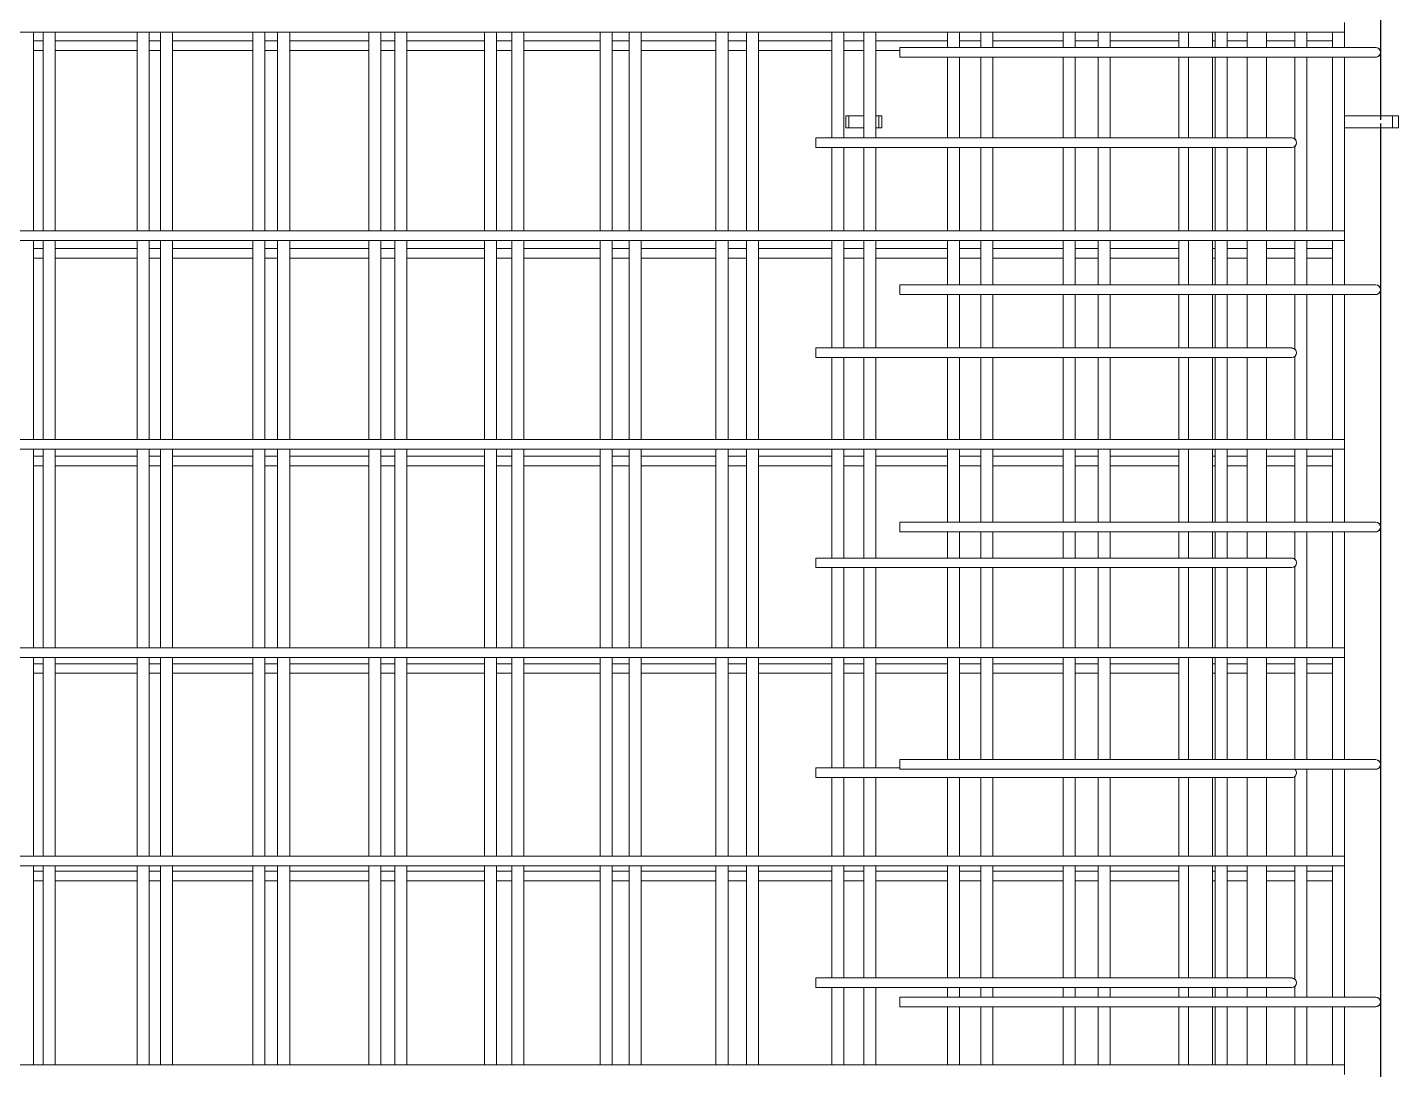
# Model space of a CAD drawing. Header units: millimetres. Extents: x 6720 to 22888, y -3063 to 10060.
# Drawn here: x 11192 to 12334, y 1416 to 2284 of the extents above; entities that cross this region are included whole.
import ezdxf

# ---------------------------------------------------------------- set-up
doc = ezdxf.new("R2010")
doc.units = ezdxf.units.MM
doc.linetypes.add('Dash', pattern=[6.36, 3.18, -3.18])
for name, color, linetype, lineweight in [('A-GENM', 13, 'Continuous', 18), ('A-WALL', 113, 'Continuous', 25), ('A-WALL-HDLN', 110, 'Dash', 25), ('S-RBAR', 171, 'Continuous', 18)]:
    doc.layers.add(name, color=color, linetype=linetype, lineweight=lineweight)

# ---------------------------------------------------------------- blocks, each defined once
blk = doc.blocks.new('RR spread anchor face based - RR-SA-2_5-200-V1-Elevation Front 1')
at = {"layer": 'A-GENM'}
for p, q in [((11873.6, -445), (11876.1, -445)), ((11873.6, -455), (11873.6, -445)), ((11876.1, -445), (11888.4, -445)), ((11876.1, -445), (11876.1, -455)), ((11898.4, -445), (11901.1, -445)), ((11901.1, -445), (11903.6, -445)), ((11901.1, -445), (11901.1, -455)), ((11903.6, -445), (11903.6, -455)), ((11876.1, -455), (11873.6, -455)), ((11888.4, -455), (11876.1, -455)), ((11901.1, -455), (11898.4, -455)), ((11903.6, -455), (11901.1, -455))]:
    blk.add_line(p, q, dxfattribs=at)
blk = doc.blocks.new('RR spread anchor face based - RR-SA-3_0-200-1726827-Elevation Front 1')
at = {"layer": 'A-GENM'}
for p, q in [((12288.6, 6760), (12328.6, 6760)), ((12328.6, 6760), (12333.6, 6760)), ((12328.6, 6750), (12328.6, 6760)), ((12333.6, 6760), (12333.6, 6750)), ((12328.6, 6750), (12288.6, 6750)), ((12333.6, 6750), (12328.6, 6750))]:
    blk.add_line(p, q, dxfattribs=at)

msp = doc.modelspace()

# ---------------------------------------------------------------- linework, layer by layer
at = {"layer": 'A-WALL'}
for p, q in [((12318.6, 4095), (12318.6, 2210)), ((12318.6, 2200), (12318.6, -445))]:
    msp.add_line(p, q, dxfattribs=at)
at = {"layer": 'A-WALL-HDLN'}
msp.add_line((12318.6, 2210), (12318.6, 2200), dxfattribs=at)
at = {"layer": 'S-RBAR'}
for p, q in [((12288.6, 2279.7), (12288.6, 2287.7)), ((10132.6, 2279.7), (12288.6, 2279.7)), ((11197.4, 2114.2), (11197.4, 2279.7)), ((11197.4, 2272.4), (11205.6, 2272.4)), ((11205.6, 2114.2), (11205.6, 2279.7)), ((11215.6, 2114.2), (11215.6, 2279.7)), ((11215.6, 2272.4), (11283.8, 2272.4)), ((11283.8, 2114.2), (11283.8, 2279.7)), ((11293.8, 2114.2), (11293.8, 2279.7)), ((11293.8, 2272.4), (11303.1, 2272.4)), ((11303.1, 2114.2), (11303.1, 2279.7)), ((11313.1, 2114.2), (11313.1, 2279.7)), ((11313.1, 2272.4), (11380.1, 2272.4)), ((11380.1, 2114.2), (11380.1, 2279.7)), ((11390.1, 2114.2), (11390.1, 2279.7)), ((11390.1, 2272.4), (11400.7, 2272.4)), ((11400.7, 2114.2), (11400.7, 2279.7)), ((11410.7, 2114.2), (11410.7, 2279.7)), ((11410.7, 2272.4), (11476.5, 2272.4)), ((11476.5, 2114.2), (11476.5, 2279.7)), ((11486.5, 2114.2), (11486.5, 2279.7)), ((11486.5, 2272.4), (11498.2, 2272.4)), ((11498.2, 2114.2), (11498.2, 2279.7)), ((11508.2, 2114.2), (11508.2, 2279.7)), ((11508.2, 2272.4), (11572.8, 2272.4)), ((11572.8, 2114.2), (11572.8, 2279.7)), ((11582.8, 2114.2), (11582.8, 2279.7)), ((11582.8, 2272.4), (11595.7, 2272.4)), ((11595.7, 2114.2), (11595.7, 2279.7)), ((11605.7, 2114.2), (11605.7, 2279.7)), ((11605.7, 2272.4), (11669.1, 2272.4)), ((11669.1, 2114.2), (11669.1, 2279.7)), ((11679.1, 2114.2), (11679.1, 2279.7)), ((11679.1, 2272.4), (11693.3, 2272.4)), ((11693.3, 2114.2), (11693.3, 2279.7)), ((11703.3, 2114.2), (11703.3, 2279.7)), ((11703.3, 2272.4), (11765.5, 2272.4)), ((11765.5, 2114.2), (11765.5, 2279.7)), ((11775.5, 2114.2), (11775.5, 2279.7)), ((11775.5, 2272.4), (11790.8, 2272.4)), ((11790.8, 2114.2), (11790.8, 2279.7)), ((11800.8, 2114.2), (11800.8, 2279.7)), ((11800.8, 2272.4), (11861.8, 2272.4)), ((11861.8, 2191.7), (11861.8, 2279.7)), ((11871.8, 2191.7), (11871.8, 2279.7)), ((11871.8, 2272.4), (11888.4, 2272.4)), ((11888.4, 2191.7), (11888.4, 2279.7)), ((11898.4, 2191.7), (11898.4, 2279.7)), ((11898.4, 2272.4), (11958.1, 2272.4)), ((11958.1, 2267), (11958.1, 2279.7)), ((11968.1, 2267), (11968.1, 2279.7)), ((11968.1, 2272.4), (11985.9, 2272.4)), ((11985.9, 2267), (11985.9, 2279.7)), ((11995.9, 2267), (11995.9, 2279.7)), ((11995.9, 2272.4), (12054.5, 2272.4)), ((12054.5, 2267), (12054.5, 2279.7)), ((12064.5, 2267), (12064.5, 2279.7)), ((12064.5, 2272.4), (12083.5, 2272.4)), ((12083.5, 2267), (12083.5, 2279.7)), ((12093.5, 2267), (12093.5, 2279.7)), ((12093.5, 2272.4), (12150.8, 2272.4)), ((12150.8, 2267), (12150.8, 2279.7)), ((12158.6, 2267), (12158.6, 2279.7)), ((12178.6, 2267), (12178.6, 2279.7)), ((12178.6, 2272.4), (12181, 2272.4)), ((12181, 2267), (12181, 2279.7)), ((12191, 2267), (12191, 2279.7)), ((12191, 2272.4), (12207.6, 2272.4)), ((12207.6, 2267), (12207.6, 2279.7)), ((12223.6, 2267), (12223.6, 2279.7)), ((12223.6, 2272.4), (12247.1, 2272.4)), ((12247.1, 2267), (12247.1, 2279.7)), ((12257.1, 2267), (12257.1, 2279.7)), ((12257.1, 2272.4), (12278.6, 2272.4)), ((12278.6, 2267), (12278.6, 2279.7)), ((12288.6, 2267), (12288.6, 2279.7)), ((11197.4, 2264.4), (11205.6, 2264.4)), ((11215.6, 2264.4), (11283.8, 2264.4)), ((11293.8, 2264.4), (11303.1, 2264.4)), ((11313.1, 2264.4), (11380.1, 2264.4)), ((11390.1, 2264.4), (11400.7, 2264.4)), ((11410.7, 2264.4), (11476.5, 2264.4)), ((11486.5, 2264.4), (11498.2, 2264.4)), ((11508.2, 2264.4), (11572.8, 2264.4)), ((11582.8, 2264.4), (11595.7, 2264.4)), ((11605.7, 2264.4), (11669.1, 2264.4)), ((11679.1, 2264.4), (11693.3, 2264.4)), ((11703.3, 2264.4), (11765.5, 2264.4)), ((11775.5, 2264.4), (11790.8, 2264.4)), ((11800.8, 2264.4), (11861.8, 2264.4)), ((11871.8, 2264.4), (11888.4, 2264.4)), ((11898.4, 2264.4), (11918.6, 2264.4)), ((11918.6, 2267), (12294.6, 2267)), ((11918.6, 2259), (11918.6, 2267)), ((12314.6, 2267), (12294.6, 2267)), ((11918.6, 2259), (12294.6, 2259)), ((11958.1, 2191.7), (11958.1, 2259)), ((11968.1, 2191.7), (11968.1, 2259)), ((11985.9, 2191.7), (11985.9, 2259)), ((11995.9, 2191.7), (11995.9, 2259)), ((12054.5, 2191.7), (12054.5, 2259)), ((12064.5, 2191.7), (12064.5, 2259)), ((12083.5, 2191.7), (12083.5, 2259)), ((12093.5, 2191.7), (12093.5, 2259)), ((12150.8, 2191.7), (12150.8, 2259)), ((12158.6, 2191.7), (12158.6, 2259)), ((12178.6, 2191.7), (12178.6, 2259)), ((12181, 2191.7), (12181, 2259)), ((12191, 2191.7), (12191, 2259)), ((12207.6, 2191.7), (12207.6, 2259)), ((12223.6, 2191.7), (12223.6, 2259)), ((12247.1, 2190.4), (12247.1, 2259)), ((12257.1, 2114.2), (12257.1, 2259)), ((12278.6, 2114.2), (12278.6, 2259)), ((12288.6, 2114.2), (12288.6, 2259)), ((12314.6, 2259), (12294.6, 2259)), ((12208.6, 2191.7), (11848.6, 2191.7)), ((11848.6, 2191.7), (11848.6, 2183.7)), ((12208.6, 2191.7), (12244.6, 2191.7)), ((12208.6, 2183.7), (11848.6, 2183.7)), ((11861.8, 2114.2), (11861.8, 2183.7)), ((11871.8, 2114.2), (11871.8, 2183.7)), ((11888.4, 2114.2), (11888.4, 2183.7)), ((11898.4, 2114.2), (11898.4, 2183.7)), ((11958.1, 2114.2), (11958.1, 2183.7)), ((11968.1, 2114.2), (11968.1, 2183.7)), ((11985.9, 2114.2), (11985.9, 2183.7)), ((11995.9, 2114.2), (11995.9, 2183.7)), ((12054.5, 2114.2), (12054.5, 2183.7)), ((12064.5, 2114.2), (12064.5, 2183.7)), ((12083.5, 2114.2), (12083.5, 2183.7)), ((12093.5, 2114.2), (12093.5, 2183.7)), ((12150.8, 2114.2), (12150.8, 2183.7)), ((12158.6, 2114.2), (12158.6, 2183.7)), ((12178.6, 2114.2), (12178.6, 2183.7)), ((12181, 2114.2), (12181, 2183.7)), ((12191, 2114.2), (12191, 2183.7)), ((12207.6, 2114.2), (12207.6, 2183.7)), ((12208.6, 2183.7), (12244.6, 2183.7)), ((12223.6, 2114.2), (12223.6, 2183.7)), ((12247.1, 2114.2), (12247.1, 2185)), ((10132.6, 2114.2), (12288.6, 2114.2)), ((12288.6, 2106.2), (12288.6, 2114.2)), ((10132.6, 2106.2), (12288.6, 2106.2)), ((11197.4, 1940.6), (11197.4, 2106.2)), ((11205.6, 1940.6), (11205.6, 2106.2)), ((11215.6, 1940.6), (11215.6, 2106.2)), ((11283.8, 1940.6), (11283.8, 2106.2)), ((11293.8, 1940.6), (11293.8, 2106.2)), ((11303.1, 1940.6), (11303.1, 2106.2)), ((11313.1, 1940.6), (11313.1, 2106.2)), ((11380.1, 1940.6), (11380.1, 2106.2)), ((11390.1, 1940.6), (11390.1, 2106.2)), ((11400.7, 1940.6), (11400.7, 2106.2)), ((11410.7, 1940.6), (11410.7, 2106.2)), ((11476.5, 1940.6), (11476.5, 2106.2)), ((11486.5, 1940.6), (11486.5, 2106.2)), ((11498.2, 1940.6), (11498.2, 2106.2)), ((11508.2, 1940.6), (11508.2, 2106.2)), ((11572.8, 1940.6), (11572.8, 2106.2)), ((11582.8, 1940.6), (11582.8, 2106.2)), ((11595.7, 1940.6), (11595.7, 2106.2)), ((11605.7, 1940.6), (11605.7, 2106.2)), ((11669.1, 1940.6), (11669.1, 2106.2)), ((11679.1, 1940.6), (11679.1, 2106.2)), ((11693.3, 1940.6), (11693.3, 2106.2)), ((11703.3, 1940.6), (11703.3, 2106.2)), ((11765.5, 1940.6), (11765.5, 2106.2)), ((11775.5, 1940.6), (11775.5, 2106.2)), ((11790.8, 1940.6), (11790.8, 2106.2)), ((11800.8, 1940.6), (11800.8, 2106.2)), ((11861.8, 2016.8), (11861.8, 2106.2)), ((11871.8, 2016.8), (11871.8, 2106.2)), ((11888.4, 2016.8), (11888.4, 2106.2)), ((11898.4, 2016.8), (11898.4, 2106.2)), ((11958.1, 2069.3), (11958.1, 2106.2)), ((11968.1, 2069.3), (11968.1, 2106.2)), ((11985.9, 2069.3), (11985.9, 2106.2)), ((11995.9, 2069.3), (11995.9, 2106.2)), ((12054.5, 2069.3), (12054.5, 2106.2)), ((12064.5, 2069.3), (12064.5, 2106.2)), ((12083.5, 2069.3), (12083.5, 2106.2)), ((12093.5, 2069.3), (12093.5, 2106.2)), ((12150.8, 2069.3), (12150.8, 2106.2)), ((12158.6, 2069.3), (12158.6, 2106.2)), ((12178.6, 2069.3), (12178.6, 2106.2)), ((12181, 2069.3), (12181, 2106.2)), ((12191, 2069.3), (12191, 2106.2)), ((12207.6, 2069.3), (12207.6, 2106.2)), ((12223.6, 2069.3), (12223.6, 2106.2)), ((12247.1, 2069.3), (12247.1, 2106.2)), ((12257.1, 2069.3), (12257.1, 2106.2)), ((12278.6, 2069.3), (12278.6, 2106.2)), ((12288.6, 2069.3), (12288.6, 2106.2)), ((11197.4, 2099.5), (11205.6, 2099.5)), ((11197.4, 2091.5), (11205.6, 2091.5)), ((11215.6, 2099.5), (11283.8, 2099.5)), ((11215.6, 2091.5), (11283.8, 2091.5)), ((11293.8, 2099.5), (11303.1, 2099.5)), ((11293.8, 2091.5), (11303.1, 2091.5)), ((11313.1, 2099.5), (11380.1, 2099.5)), ((11313.1, 2091.5), (11380.1, 2091.5)), ((11390.1, 2099.5), (11400.7, 2099.5)), ((11390.1, 2091.5), (11400.7, 2091.5)), ((11410.7, 2099.5), (11476.5, 2099.5)), ((11410.7, 2091.5), (11476.5, 2091.5)), ((11486.5, 2099.5), (11498.2, 2099.5)), ((11486.5, 2091.5), (11498.2, 2091.5)), ((11508.2, 2099.5), (11572.8, 2099.5)), ((11508.2, 2091.5), (11572.8, 2091.5)), ((11582.8, 2099.5), (11595.7, 2099.5)), ((11582.8, 2091.5), (11595.7, 2091.5)), ((11605.7, 2099.5), (11669.1, 2099.5)), ((11605.7, 2091.5), (11669.1, 2091.5)), ((11679.1, 2099.5), (11693.3, 2099.5)), ((11679.1, 2091.5), (11693.3, 2091.5)), ((11703.3, 2099.5), (11765.5, 2099.5)), ((11703.3, 2091.5), (11765.5, 2091.5)), ((11775.5, 2099.5), (11790.8, 2099.5)), ((11775.5, 2091.5), (11790.8, 2091.5)), ((11800.8, 2099.5), (11861.8, 2099.5)), ((11800.8, 2091.5), (11861.8, 2091.5)), ((11871.8, 2099.5), (11888.4, 2099.5)), ((11871.8, 2091.5), (11888.4, 2091.5)), ((11898.4, 2099.5), (11958.1, 2099.5)), ((11898.4, 2091.5), (11958.1, 2091.5)), ((11968.1, 2099.5), (11985.9, 2099.5)), ((11968.1, 2091.5), (11985.9, 2091.5)), ((11995.9, 2099.5), (12054.5, 2099.5)), ((11995.9, 2091.5), (12054.5, 2091.5)), ((12064.5, 2099.5), (12083.5, 2099.5)), ((12064.5, 2091.5), (12083.5, 2091.5)), ((12093.5, 2099.5), (12150.8, 2099.5)), ((12093.5, 2091.5), (12150.8, 2091.5)), ((12178.6, 2099.5), (12181, 2099.5)), ((12178.6, 2091.5), (12181, 2091.5)), ((12191, 2099.5), (12207.6, 2099.5)), ((12191, 2091.5), (12207.6, 2091.5)), ((12223.6, 2099.5), (12247.1, 2099.5)), ((12223.6, 2091.5), (12247.1, 2091.5)), ((12257.1, 2099.5), (12278.6, 2099.5)), ((12257.1, 2091.5), (12278.6, 2091.5)), ((11918.6, 2069.3), (12294.6, 2069.3)), ((11918.6, 2061.3), (11918.6, 2069.3)), ((12314.6, 2069.3), (12294.6, 2069.3)), ((11918.6, 2061.3), (12294.6, 2061.3)), ((11958.1, 2016.8), (11958.1, 2061.3)), ((11968.1, 2016.8), (11968.1, 2061.3)), ((11985.9, 2016.8), (11985.9, 2061.3)), ((11995.9, 2016.8), (11995.9, 2061.3)), ((12054.5, 2016.8), (12054.5, 2061.3)), ((12064.5, 2016.8), (12064.5, 2061.3)), ((12083.5, 2016.8), (12083.5, 2061.3)), ((12093.5, 2016.8), (12093.5, 2061.3)), ((12150.8, 2016.8), (12150.8, 2061.3)), ((12158.6, 2016.8), (12158.6, 2061.3)), ((12178.6, 2016.8), (12178.6, 2061.3)), ((12181, 2016.8), (12181, 2061.3)), ((12191, 2016.8), (12191, 2061.3)), ((12207.6, 2016.8), (12207.6, 2061.3)), ((12223.6, 2016.8), (12223.6, 2061.3)), ((12247.1, 2015.5), (12247.1, 2061.3)), ((12257.1, 1940.6), (12257.1, 2061.3)), ((12278.6, 1940.6), (12278.6, 2061.3)), ((12288.6, 1940.6), (12288.6, 2061.3)), ((12314.6, 2061.3), (12294.6, 2061.3)), ((12208.6, 2016.8), (11848.6, 2016.8)), ((11848.6, 2016.8), (11848.6, 2008.8)), ((12208.6, 2008.8), (11848.6, 2008.8)), ((11861.8, 1940.6), (11861.8, 2008.8)), ((11871.8, 1940.6), (11871.8, 2008.8)), ((11888.4, 1940.6), (11888.4, 2008.8)), ((11898.4, 1940.6), (11898.4, 2008.8)), ((11958.1, 1940.6), (11958.1, 2008.8)), ((11968.1, 1940.6), (11968.1, 2008.8)), ((11985.9, 1940.6), (11985.9, 2008.8)), ((11995.9, 1940.6), (11995.9, 2008.8)), ((12054.5, 1940.6), (12054.5, 2008.8)), ((12064.5, 1940.6), (12064.5, 2008.8)), ((12083.5, 1940.6), (12083.5, 2008.8)), ((12093.5, 1940.6), (12093.5, 2008.8)), ((12150.8, 1940.6), (12150.8, 2008.8)), ((12158.6, 1940.6), (12158.6, 2008.8)), ((12178.6, 1940.6), (12178.6, 2008.8)), ((12181, 1940.6), (12181, 2008.8)), ((12191, 1940.6), (12191, 2008.8)), ((12207.6, 1940.6), (12207.6, 2008.8)), ((12208.6, 2016.8), (12244.6, 2016.8)), ((12208.6, 2008.8), (12244.6, 2008.8)), ((12223.6, 1940.6), (12223.6, 2008.8)), ((12247.1, 1940.6), (12247.1, 2010.1)), ((10132.6, 1940.6), (12288.6, 1940.6)), ((12288.6, 1932.6), (12288.6, 1940.6)), ((10132.6, 1932.6), (12288.6, 1932.6)), ((11197.4, 1767), (11197.4, 1932.6)), ((11205.6, 1767), (11205.6, 1932.6)), ((11215.6, 1767), (11215.6, 1932.6)), ((11283.8, 1767), (11283.8, 1932.6)), ((11293.8, 1767), (11293.8, 1932.6)), ((11303.1, 1767), (11303.1, 1932.6)), ((11313.1, 1767), (11313.1, 1932.6)), ((11380.1, 1767), (11380.1, 1932.6)), ((11390.1, 1767), (11390.1, 1932.6)), ((11400.7, 1767), (11400.7, 1932.6)), ((11410.7, 1767), (11410.7, 1932.6)), ((11476.5, 1767), (11476.5, 1932.6)), ((11486.5, 1767), (11486.5, 1932.6)), ((11498.2, 1767), (11498.2, 1932.6)), ((11508.2, 1767), (11508.2, 1932.6)), ((11572.8, 1767), (11572.8, 1932.6)), ((11582.8, 1767), (11582.8, 1932.6)), ((11595.7, 1767), (11595.7, 1932.6)), ((11605.7, 1767), (11605.7, 1932.6)), ((11669.1, 1767), (11669.1, 1932.6)), ((11679.1, 1767), (11679.1, 1932.6)), ((11693.3, 1767), (11693.3, 1932.6)), ((11703.3, 1767), (11703.3, 1932.6)), ((11765.5, 1767), (11765.5, 1932.6)), ((11775.5, 1767), (11775.5, 1932.6)), ((11790.8, 1767), (11790.8, 1932.6)), ((11800.8, 1767), (11800.8, 1932.6)), ((11861.8, 1841.9), (11861.8, 1932.6)), ((11871.8, 1841.9), (11871.8, 1932.6)), ((11888.4, 1841.9), (11888.4, 1932.6)), ((11898.4, 1841.9), (11898.4, 1932.6)), ((11958.1, 1871.7), (11958.1, 1932.6)), ((11968.1, 1871.7), (11968.1, 1932.6)), ((11985.9, 1871.7), (11985.9, 1932.6)), ((11995.9, 1871.7), (11995.9, 1932.6)), ((12054.5, 1871.7), (12054.5, 1932.6)), ((12064.5, 1871.7), (12064.5, 1932.6)), ((12083.5, 1871.7), (12083.5, 1932.6)), ((12093.5, 1871.7), (12093.5, 1932.6)), ((12150.8, 1871.7), (12150.8, 1932.6)), ((12158.6, 1871.7), (12158.6, 1932.6)), ((12178.6, 1871.7), (12178.6, 1932.6)), ((12181, 1871.7), (12181, 1932.6)), ((12191, 1871.7), (12191, 1932.6)), ((12207.6, 1871.7), (12207.6, 1932.6)), ((12223.6, 1871.7), (12223.6, 1932.6)), ((12247.1, 1871.7), (12247.1, 1932.6)), ((12257.1, 1871.7), (12257.1, 1932.6)), ((12278.6, 1871.7), (12278.6, 1932.6)), ((12288.6, 1871.7), (12288.6, 1932.6)), ((11197.4, 1926.7), (11205.6, 1926.7)), ((11197.4, 1918.7), (11205.6, 1918.7)), ((11215.6, 1926.7), (11283.8, 1926.7)), ((11215.6, 1918.7), (11283.8, 1918.7)), ((11293.8, 1926.7), (11303.1, 1926.7)), ((11293.8, 1918.7), (11303.1, 1918.7)), ((11313.1, 1926.7), (11380.1, 1926.7)), ((11313.1, 1918.7), (11380.1, 1918.7)), ((11390.1, 1926.7), (11400.7, 1926.7)), ((11390.1, 1918.7), (11400.7, 1918.7)), ((11410.7, 1926.7), (11476.5, 1926.7)), ((11410.7, 1918.7), (11476.5, 1918.7)), ((11486.5, 1926.7), (11498.2, 1926.7)), ((11486.5, 1918.7), (11498.2, 1918.7)), ((11508.2, 1926.7), (11572.8, 1926.7)), ((11508.2, 1918.7), (11572.8, 1918.7)), ((11582.8, 1926.7), (11595.7, 1926.7)), ((11582.8, 1918.7), (11595.7, 1918.7)), ((11605.7, 1926.7), (11669.1, 1926.7)), ((11605.7, 1918.7), (11669.1, 1918.7)), ((11679.1, 1926.7), (11693.3, 1926.7)), ((11679.1, 1918.7), (11693.3, 1918.7)), ((11703.3, 1926.7), (11765.5, 1926.7)), ((11703.3, 1918.7), (11765.5, 1918.7)), ((11775.5, 1926.7), (11790.8, 1926.7)), ((11775.5, 1918.7), (11790.8, 1918.7)), ((11800.8, 1926.7), (11861.8, 1926.7)), ((11800.8, 1918.7), (11861.8, 1918.7)), ((11871.8, 1926.7), (11888.4, 1926.7)), ((11871.8, 1918.7), (11888.4, 1918.7)), ((11898.4, 1926.7), (11958.1, 1926.7)), ((11898.4, 1918.7), (11958.1, 1918.7)), ((11968.1, 1926.7), (11985.9, 1926.7)), ((11968.1, 1918.7), (11985.9, 1918.7)), ((11995.9, 1926.7), (12054.5, 1926.7)), ((11995.9, 1918.7), (12054.5, 1918.7)), ((12064.5, 1926.7), (12083.5, 1926.7)), ((12064.5, 1918.7), (12083.5, 1918.7)), ((12093.5, 1926.7), (12150.8, 1926.7)), ((12093.5, 1918.7), (12150.8, 1918.7)), ((12178.6, 1926.7), (12181, 1926.7)), ((12178.6, 1918.7), (12181, 1918.7)), ((12191, 1926.7), (12207.6, 1926.7)), ((12191, 1918.7), (12207.6, 1918.7)), ((12223.6, 1926.7), (12247.1, 1926.7)), ((12223.6, 1918.7), (12247.1, 1918.7)), ((12257.1, 1926.7), (12278.6, 1926.7)), ((12257.1, 1918.7), (12278.6, 1918.7)), ((11918.6, 1871.7), (12294.6, 1871.7)), ((11918.6, 1863.7), (11918.6, 1871.7)), ((12314.6, 1871.7), (12294.6, 1871.7)), ((11918.6, 1863.7), (12294.6, 1863.7)), ((11958.1, 1841.9), (11958.1, 1863.7)), ((11968.1, 1841.9), (11968.1, 1863.7)), ((11985.9, 1841.9), (11985.9, 1863.7)), ((11995.9, 1841.9), (11995.9, 1863.7)), ((12054.5, 1841.9), (12054.5, 1863.7)), ((12064.5, 1841.9), (12064.5, 1863.7)), ((12083.5, 1841.9), (12083.5, 1863.7)), ((12093.5, 1841.9), (12093.5, 1863.7)), ((12150.8, 1841.9), (12150.8, 1863.7)), ((12158.6, 1841.9), (12158.6, 1863.7)), ((12178.6, 1841.9), (12178.6, 1863.7)), ((12181, 1841.9), (12181, 1863.7)), ((12191, 1841.9), (12191, 1863.7)), ((12207.6, 1841.9), (12207.6, 1863.7)), ((12223.6, 1841.9), (12223.6, 1863.7)), ((12247.1, 1840.6), (12247.1, 1863.7)), ((12257.1, 1767), (12257.1, 1863.7)), ((12278.6, 1767), (12278.6, 1863.7)), ((12288.6, 1767), (12288.6, 1863.7)), ((12314.6, 1863.7), (12294.6, 1863.7)), ((12208.6, 1841.9), (11848.6, 1841.9)), ((11848.6, 1841.9), (11848.6, 1833.9)), ((12208.6, 1841.9), (12244.6, 1841.9)), ((12208.6, 1833.9), (11848.6, 1833.9)), ((11861.8, 1767), (11861.8, 1833.9)), ((11871.8, 1767), (11871.8, 1833.9)), ((11888.4, 1767), (11888.4, 1833.9)), ((11898.4, 1767), (11898.4, 1833.9)), ((11958.1, 1767), (11958.1, 1833.9)), ((11968.1, 1767), (11968.1, 1833.9)), ((11985.9, 1767), (11985.9, 1833.9)), ((11995.9, 1767), (11995.9, 1833.9)), ((12054.5, 1767), (12054.5, 1833.9)), ((12064.5, 1767), (12064.5, 1833.9)), ((12083.5, 1767), (12083.5, 1833.9)), ((12093.5, 1767), (12093.5, 1833.9)), ((12150.8, 1767), (12150.8, 1833.9)), ((12158.6, 1767), (12158.6, 1833.9)), ((12178.6, 1767), (12178.6, 1833.9)), ((12181, 1767), (12181, 1833.9)), ((12191, 1767), (12191, 1833.9)), ((12207.6, 1767), (12207.6, 1833.9)), ((12208.6, 1833.9), (12244.6, 1833.9)), ((12223.6, 1767), (12223.6, 1833.9)), ((12247.1, 1767), (12247.1, 1835.2)), ((10132.6, 1767), (12288.6, 1767)), ((10132.6, 1759), (12288.6, 1759)), ((11197.4, 1593.5), (11197.4, 1759)), ((11205.6, 1593.5), (11205.6, 1759)), ((11215.6, 1593.5), (11215.6, 1759)), ((11283.8, 1593.5), (11283.8, 1759)), ((11293.8, 1593.5), (11293.8, 1759)), ((11303.1, 1593.5), (11303.1, 1759)), ((11313.1, 1593.5), (11313.1, 1759)), ((11380.1, 1593.5), (11380.1, 1759)), ((11390.1, 1593.5), (11390.1, 1759)), ((11400.7, 1593.5), (11400.7, 1759)), ((11410.7, 1593.5), (11410.7, 1759)), ((11476.5, 1593.5), (11476.5, 1759)), ((11486.5, 1593.5), (11486.5, 1759)), ((11498.2, 1593.5), (11498.2, 1759)), ((11508.2, 1593.5), (11508.2, 1759)), ((11572.8, 1593.5), (11572.8, 1759)), ((11582.8, 1593.5), (11582.8, 1759)), ((11595.7, 1593.5), (11595.7, 1759)), ((11605.7, 1593.5), (11605.7, 1759)), ((11669.1, 1593.5), (11669.1, 1759)), ((11679.1, 1593.5), (11679.1, 1759)), ((11693.3, 1593.5), (11693.3, 1759)), ((11703.3, 1593.5), (11703.3, 1759)), ((11765.5, 1593.5), (11765.5, 1759)), ((11775.5, 1593.5), (11775.5, 1759)), ((11790.8, 1593.5), (11790.8, 1759)), ((11800.8, 1593.5), (11800.8, 1759)), ((11861.8, 1667.1), (11861.8, 1759)), ((11871.8, 1667.1), (11871.8, 1759)), ((11888.4, 1667.1), (11888.4, 1759)), ((11898.4, 1667.1), (11898.4, 1759)), ((11958.1, 1674), (11958.1, 1759)), ((11968.1, 1674), (11968.1, 1759)), ((11985.9, 1674), (11985.9, 1759)), ((11995.9, 1674), (11995.9, 1759)), ((12054.5, 1674), (12054.5, 1759)), ((12064.5, 1674), (12064.5, 1759)), ((12083.5, 1674), (12083.5, 1759)), ((12093.5, 1674), (12093.5, 1759)), ((12150.8, 1674), (12150.8, 1759)), ((12158.6, 1674), (12158.6, 1759)), ((12178.6, 1674), (12178.6, 1759)), ((12181, 1674), (12181, 1759)), ((12191, 1674), (12191, 1759)), ((12207.6, 1674), (12207.6, 1759)), ((12223.6, 1674), (12223.6, 1759)), ((12247.1, 1674), (12247.1, 1759)), ((12257.1, 1674), (12257.1, 1759)), ((12278.6, 1674), (12278.6, 1759)), ((12288.6, 1759), (12288.6, 1767)), ((12288.6, 1674), (12288.6, 1759)), ((11197.4, 1753.9), (11205.6, 1753.9)), ((11215.6, 1753.9), (11283.8, 1753.9)), ((11293.8, 1753.9), (11303.1, 1753.9)), ((11313.1, 1753.9), (11380.1, 1753.9)), ((11390.1, 1753.9), (11400.7, 1753.9)), ((11410.7, 1753.9), (11476.5, 1753.9)), ((11486.5, 1753.9), (11498.2, 1753.9)), ((11508.2, 1753.9), (11572.8, 1753.9)), ((11582.8, 1753.9), (11595.7, 1753.9)), ((11605.7, 1753.9), (11669.1, 1753.9)), ((11679.1, 1753.9), (11693.3, 1753.9)), ((11703.3, 1753.9), (11765.5, 1753.9)), ((11775.5, 1753.9), (11790.8, 1753.9)), ((11800.8, 1753.9), (11861.8, 1753.9)), ((11871.8, 1753.9), (11888.4, 1753.9)), ((11898.4, 1753.9), (11958.1, 1753.9)), ((11968.1, 1753.9), (11985.9, 1753.9)), ((11995.9, 1753.9), (12054.5, 1753.9)), ((12064.5, 1753.9), (12083.5, 1753.9)), ((12093.5, 1753.9), (12150.8, 1753.9)), ((12178.6, 1753.9), (12181, 1753.9)), ((12191, 1753.9), (12207.6, 1753.9)), ((12223.6, 1753.9), (12247.1, 1753.9)), ((12257.1, 1753.9), (12278.6, 1753.9)), ((11197.4, 1745.9), (11205.6, 1745.9)), ((11215.6, 1745.9), (11283.8, 1745.9)), ((11293.8, 1745.9), (11303.1, 1745.9)), ((11313.1, 1745.9), (11380.1, 1745.9)), ((11390.1, 1745.9), (11400.7, 1745.9)), ((11410.7, 1745.9), (11476.5, 1745.9)), ((11486.5, 1745.9), (11498.2, 1745.9)), ((11508.2, 1745.9), (11572.8, 1745.9)), ((11582.8, 1745.9), (11595.7, 1745.9)), ((11605.7, 1745.9), (11669.1, 1745.9)), ((11679.1, 1745.9), (11693.3, 1745.9)), ((11703.3, 1745.9), (11765.5, 1745.9)), ((11775.5, 1745.9), (11790.8, 1745.9)), ((11800.8, 1745.9), (11861.8, 1745.9)), ((11871.8, 1745.9), (11888.4, 1745.9)), ((11898.4, 1745.9), (11958.1, 1745.9)), ((11968.1, 1745.9), (11985.9, 1745.9)), ((11995.9, 1745.9), (12054.5, 1745.9)), ((12064.5, 1745.9), (12083.5, 1745.9)), ((12093.5, 1745.9), (12150.8, 1745.9)), ((12178.6, 1745.9), (12181, 1745.9)), ((12191, 1745.9), (12207.6, 1745.9)), ((12223.6, 1745.9), (12247.1, 1745.9)), ((12257.1, 1745.9), (12278.6, 1745.9)), ((11918.6, 1667.1), (11848.6, 1667.1)), ((11848.6, 1667.1), (11848.6, 1659.1)), ((11918.6, 1674), (12294.6, 1674)), ((11918.6, 1666), (11918.6, 1674)), ((12314.6, 1674), (12294.6, 1674)), ((12208.6, 1659.1), (11848.6, 1659.1)), ((11861.8, 1593.5), (11861.8, 1659.1)), ((11871.8, 1593.5), (11871.8, 1659.1)), ((11888.4, 1593.5), (11888.4, 1659.1)), ((11898.4, 1593.5), (11898.4, 1659.1)), ((11918.6, 1666), (12294.6, 1666)), ((11958.1, 1593.5), (11958.1, 1659.1)), ((11968.1, 1593.5), (11968.1, 1659.1)), ((11985.9, 1593.5), (11985.9, 1659.1)), ((11995.9, 1593.5), (11995.9, 1659.1)), ((12054.5, 1593.5), (12054.5, 1659.1)), ((12064.5, 1593.5), (12064.5, 1659.1)), ((12083.5, 1593.5), (12083.5, 1659.1)), ((12093.5, 1593.5), (12093.5, 1659.1)), ((12150.8, 1593.5), (12150.8, 1659.1)), ((12158.6, 1593.5), (12158.6, 1659.1)), ((12178.6, 1593.5), (12178.6, 1659.1)), ((12181, 1593.5), (12181, 1659.1)), ((12191, 1593.5), (12191, 1659.1)), ((12207.6, 1593.5), (12207.6, 1659.1)), ((12208.6, 1659.1), (12244.6, 1659.1)), ((12223.6, 1593.5), (12223.6, 1659.1)), ((12247.1, 1593.5), (12247.1, 1660.3)), ((12257.1, 1593.5), (12257.1, 1666)), ((12278.6, 1593.5), (12278.6, 1666)), ((12288.6, 1593.5), (12288.6, 1666)), ((12314.6, 1666), (12294.6, 1666)), ((10132.6, 1593.5), (12288.6, 1593.5)), ((12288.6, 1585.5), (12288.6, 1593.5)), ((10132.6, 1585.5), (12288.6, 1585.5)), ((11197.4, 1419.9), (11197.4, 1585.5)), ((11197.4, 1581.1), (11205.6, 1581.1)), ((11205.6, 1419.9), (11205.6, 1585.5)), ((11215.6, 1419.9), (11215.6, 1585.5)), ((11215.6, 1581.1), (11283.8, 1581.1)), ((11283.8, 1419.9), (11283.8, 1585.5)), ((11293.8, 1419.9), (11293.8, 1585.5)), ((11293.8, 1581.1), (11303.1, 1581.1)), ((11303.1, 1419.9), (11303.1, 1585.5)), ((11313.1, 1419.9), (11313.1, 1585.5)), ((11313.1, 1581.1), (11380.1, 1581.1)), ((11380.1, 1419.9), (11380.1, 1585.5)), ((11390.1, 1419.9), (11390.1, 1585.5)), ((11390.1, 1581.1), (11400.7, 1581.1)), ((11400.7, 1419.9), (11400.7, 1585.5)), ((11410.7, 1419.9), (11410.7, 1585.5)), ((11410.7, 1581.1), (11476.5, 1581.1)), ((11476.5, 1419.9), (11476.5, 1585.5)), ((11486.5, 1419.9), (11486.5, 1585.5)), ((11486.5, 1581.1), (11498.2, 1581.1)), ((11498.2, 1419.9), (11498.2, 1585.5)), ((11508.2, 1419.9), (11508.2, 1585.5)), ((11508.2, 1581.1), (11572.8, 1581.1)), ((11572.8, 1419.9), (11572.8, 1585.5)), ((11582.8, 1419.9), (11582.8, 1585.5)), ((11582.8, 1581.1), (11595.7, 1581.1)), ((11595.7, 1419.9), (11595.7, 1585.5)), ((11605.7, 1419.9), (11605.7, 1585.5)), ((11605.7, 1581.1), (11669.1, 1581.1)), ((11669.1, 1419.9), (11669.1, 1585.5)), ((11679.1, 1419.9), (11679.1, 1585.5)), ((11679.1, 1581.1), (11693.3, 1581.1)), ((11693.3, 1419.9), (11693.3, 1585.5)), ((11703.3, 1419.9), (11703.3, 1585.5)), ((11703.3, 1581.1), (11765.5, 1581.1)), ((11765.5, 1419.9), (11765.5, 1585.5)), ((11775.5, 1419.9), (11775.5, 1585.5)), ((11775.5, 1581.1), (11790.8, 1581.1)), ((11790.8, 1419.9), (11790.8, 1585.5)), ((11800.8, 1419.9), (11800.8, 1585.5)), ((11800.8, 1581.1), (11861.8, 1581.1)), ((11861.8, 1492.2), (11861.8, 1585.5)), ((11871.8, 1492.2), (11871.8, 1585.5)), ((11871.8, 1581.1), (11888.4, 1581.1)), ((11888.4, 1492.2), (11888.4, 1585.5)), ((11898.4, 1492.2), (11898.4, 1585.5)), ((11898.4, 1581.1), (11958.1, 1581.1)), ((11958.1, 1492.2), (11958.1, 1585.5)), ((11968.1, 1492.2), (11968.1, 1585.5)), ((11968.1, 1581.1), (11985.9, 1581.1)), ((11985.9, 1492.2), (11985.9, 1585.5)), ((11995.9, 1492.2), (11995.9, 1585.5)), ((11995.9, 1581.1), (12054.5, 1581.1)), ((12054.5, 1492.2), (12054.5, 1585.5)), ((12064.5, 1492.2), (12064.5, 1585.5)), ((12064.5, 1581.1), (12083.5, 1581.1)), ((12083.5, 1492.2), (12083.5, 1585.5)), ((12093.5, 1492.2), (12093.5, 1585.5)), ((12093.5, 1581.1), (12150.8, 1581.1)), ((12150.8, 1492.2), (12150.8, 1585.5)), ((12158.6, 1492.2), (12158.6, 1585.5)), ((12178.6, 1492.2), (12178.6, 1585.5)), ((12178.6, 1581.1), (12181, 1581.1)), ((12181, 1492.2), (12181, 1585.5)), ((12191, 1492.2), (12191, 1585.5)), ((12191, 1581.1), (12207.6, 1581.1)), ((12207.6, 1492.2), (12207.6, 1585.5)), ((12223.6, 1492.2), (12223.6, 1585.5)), ((12223.6, 1581.1), (12247.1, 1581.1)), ((12247.1, 1490.9), (12247.1, 1585.5)), ((12257.1, 1476.3), (12257.1, 1585.5)), ((12257.1, 1581.1), (12278.6, 1581.1)), ((12278.6, 1476.3), (12278.6, 1585.5)), ((12288.6, 1476.3), (12288.6, 1585.5)), ((11197.4, 1573.1), (11205.6, 1573.1)), ((11215.6, 1573.1), (11283.8, 1573.1)), ((11293.8, 1573.1), (11303.1, 1573.1)), ((11313.1, 1573.1), (11380.1, 1573.1)), ((11390.1, 1573.1), (11400.7, 1573.1)), ((11410.7, 1573.1), (11476.5, 1573.1)), ((11486.5, 1573.1), (11498.2, 1573.1)), ((11508.2, 1573.1), (11572.8, 1573.1)), ((11582.8, 1573.1), (11595.7, 1573.1)), ((11605.7, 1573.1), (11669.1, 1573.1)), ((11679.1, 1573.1), (11693.3, 1573.1)), ((11703.3, 1573.1), (11765.5, 1573.1)), ((11775.5, 1573.1), (11790.8, 1573.1)), ((11800.8, 1573.1), (11861.8, 1573.1)), ((11871.8, 1573.1), (11888.4, 1573.1)), ((11898.4, 1573.1), (11958.1, 1573.1)), ((11968.1, 1573.1), (11985.9, 1573.1)), ((11995.9, 1573.1), (12054.5, 1573.1)), ((12064.5, 1573.1), (12083.5, 1573.1)), ((12093.5, 1573.1), (12150.8, 1573.1)), ((12178.6, 1573.1), (12181, 1573.1)), ((12191, 1573.1), (12207.6, 1573.1)), ((12223.6, 1573.1), (12247.1, 1573.1)), ((12257.1, 1573.1), (12278.6, 1573.1)), ((12208.6, 1492.2), (11848.6, 1492.2)), ((11848.6, 1492.2), (11848.6, 1484.2)), ((12208.6, 1484.2), (11848.6, 1484.2)), ((11861.8, 1419.9), (11861.8, 1484.2)), ((11871.8, 1419.9), (11871.8, 1484.2)), ((11888.4, 1419.9), (11888.4, 1484.2)), ((11898.4, 1419.9), (11898.4, 1484.2)), ((11958.1, 1476.3), (11958.1, 1484.2)), ((11968.1, 1476.3), (11968.1, 1484.2)), ((11985.9, 1476.3), (11985.9, 1484.2)), ((11995.9, 1476.3), (11995.9, 1484.2)), ((12054.5, 1476.3), (12054.5, 1484.2)), ((12064.5, 1476.3), (12064.5, 1484.2)), ((12083.5, 1476.3), (12083.5, 1484.2)), ((12093.5, 1476.3), (12093.5, 1484.2)), ((12150.8, 1476.3), (12150.8, 1484.2)), ((12158.6, 1476.3), (12158.6, 1484.2)), ((12178.6, 1476.3), (12178.6, 1484.2)), ((12181, 1476.3), (12181, 1484.2)), ((12191, 1476.3), (12191, 1484.2)), ((12207.6, 1476.3), (12207.6, 1484.2)), ((12208.6, 1492.2), (12244.6, 1492.2)), ((12208.6, 1484.2), (12244.6, 1484.2)), ((12223.6, 1476.3), (12223.6, 1484.2)), ((12247.1, 1476.3), (12247.1, 1485.5)), ((11918.6, 1476.3), (12294.6, 1476.3)), ((11918.6, 1468.3), (11918.6, 1476.3)), ((12314.6, 1476.3), (12294.6, 1476.3)), ((11918.6, 1468.3), (12294.6, 1468.3)), ((11958.1, 1419.9), (11958.1, 1468.3)), ((11968.1, 1419.9), (11968.1, 1468.3)), ((11985.9, 1419.9), (11985.9, 1468.3)), ((11995.9, 1419.9), (11995.9, 1468.3)), ((12054.5, 1419.9), (12054.5, 1468.3)), ((12064.5, 1419.9), (12064.5, 1468.3)), ((12083.5, 1419.9), (12083.5, 1468.3)), ((12093.5, 1419.9), (12093.5, 1468.3)), ((12150.8, 1419.9), (12150.8, 1468.3)), ((12158.6, 1419.9), (12158.6, 1468.3)), ((12178.6, 1419.9), (12178.6, 1468.3)), ((12181, 1419.9), (12181, 1468.3)), ((12191, 1419.9), (12191, 1468.3)), ((12207.6, 1419.9), (12207.6, 1468.3)), ((12223.6, 1419.9), (12223.6, 1468.3)), ((12247.1, 1419.9), (12247.1, 1468.3)), ((12257.1, 1419.9), (12257.1, 1468.3)), ((12278.6, 1419.9), (12278.6, 1468.3)), ((12288.6, 1419.9), (12288.6, 1468.3)), ((12314.6, 1468.3), (12294.6, 1468.3)), ((10132.6, 1419.9), (12288.6, 1419.9)), ((12288.6, 1411.9), (12288.6, 1419.9))]:
    msp.add_line(p, q, dxfattribs=at)
for centre, start, end in [((12314.6, 2263), 270, 90), ((12314.6, 2263), 15, 60), ((12314.6, 2263), 300, 345), ((12314.6, 2263), 270, 285), ((12244.6, 2187.7), 75, 90), ((12244.6, 2187.7), 270, 90), ((12244.6, 2187.7), 15, 60), ((12244.6, 2187.7), 300, 345), ((12314.6, 2065.3), 270, 90), ((12314.6, 2065.3), 15, 60), ((12314.6, 2065.3), 270, 285), ((12314.6, 2065.3), 300, 345), ((12244.6, 2012.8), 75, 90), ((12244.6, 2012.8), 270, 90), ((12244.6, 2012.8), 15, 60), ((12244.6, 2012.8), 300, 345), ((12314.6, 1867.7), 270, 90), ((12314.6, 1867.7), 270, 285), ((12314.6, 1867.7), 15, 60), ((12314.6, 1867.7), 300, 345), ((12244.6, 1837.9), 75, 90), ((12244.6, 1837.9), 270, 90), ((12244.6, 1837.9), 15, 60), ((12244.6, 1837.9), 300, 345), ((12314.6, 1670), 270, 90), ((12314.6, 1670), 270, 285), ((12314.6, 1670), 15, 60), ((12314.6, 1670), 300, 345), ((12244.6, 1663.1), 270, 45), ((12244.6, 1663.1), 300, 345), ((12244.6, 1663.1), 15, 45), ((12244.6, 1488.2), 75, 90), ((12244.6, 1488.2), 270, 90), ((12244.6, 1488.2), 15, 60), ((12244.6, 1488.2), 300, 345), ((12314.6, 1472.3), 270, 90), ((12314.6, 1472.3), 15, 60), ((12314.6, 1472.3), 270, 285), ((12314.6, 1472.3), 300, 345)]:
    msp.add_arc(centre, 4, start, end, dxfattribs=at)

# ---------------------------------------------------------------- block references
at = {"layer": 'A-GENM'}
for name, p in [('RR spread anchor face based - RR-SA-2_5-200-V1-Elevation Front 1', (0, 2655)), ('RR spread anchor face based - RR-SA-3_0-200-1726827-Elevation Front 1', (0, -4550))]:
    msp.add_blockref(name, p, dxfattribs=at)

doc.saveas('drawing.dxf')
